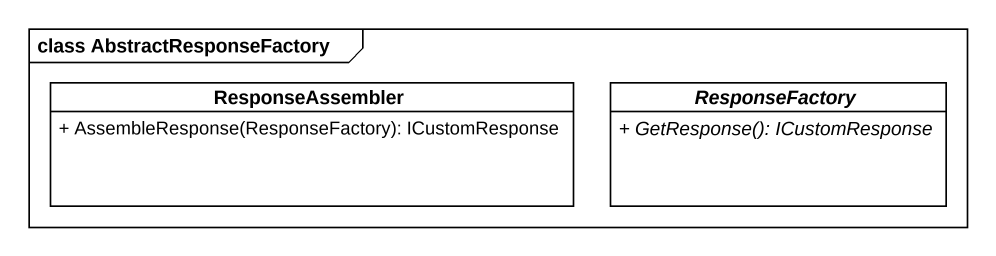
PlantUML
@startuml
mainframe class AbstractResponseFactory
hide circle
hide empty members
skinparam classAttributeIconSize 0
class ResponseAssembler {
  + AssembleResponse(ResponseFactory): ICustomResponse
}
abstract class ResponseFactory {
  {abstract} + GetResponse(): ICustomResponse
}
@enduml
